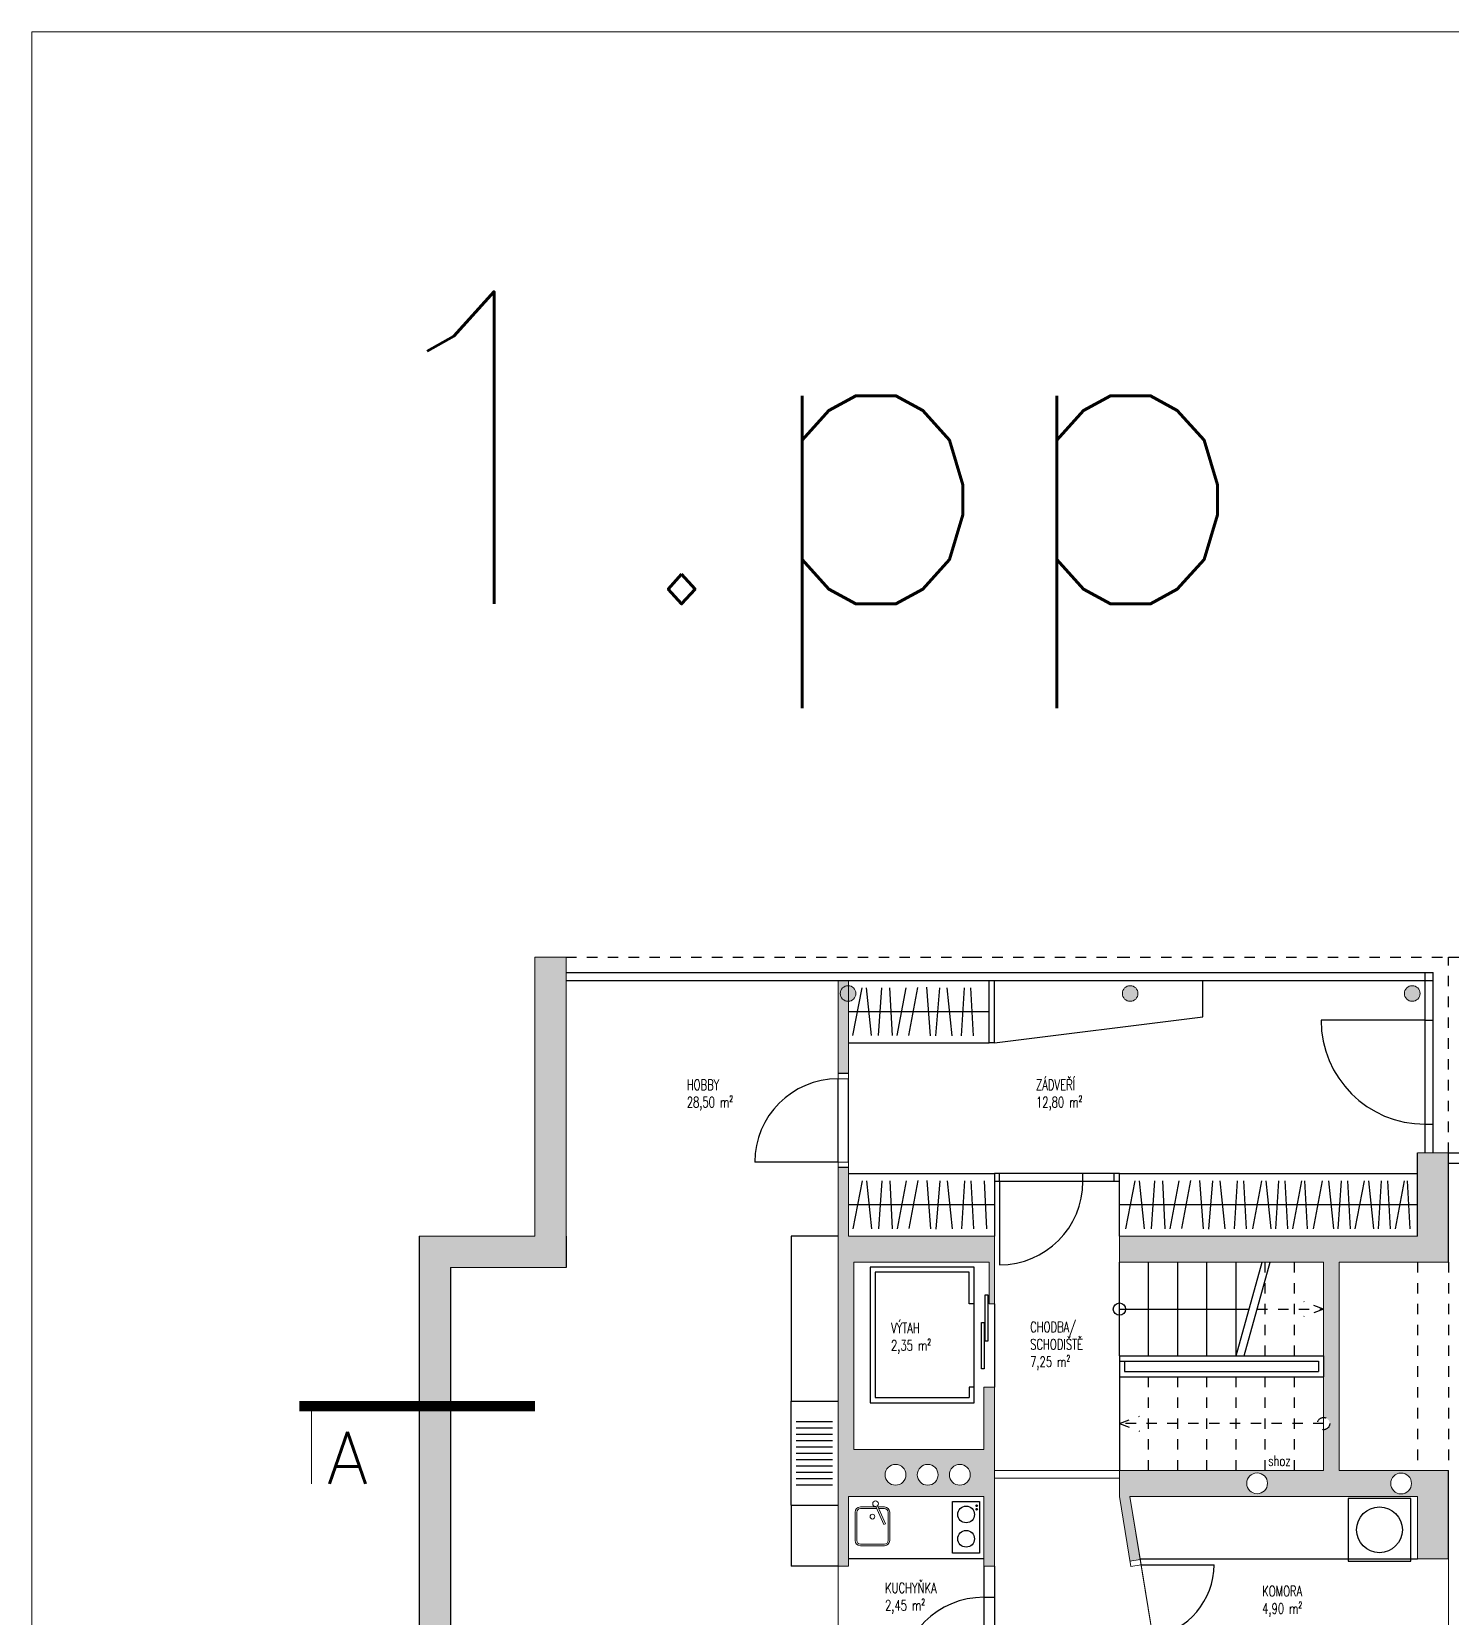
# Model space of a CAD drawing. Header units: metres. Extents: x -442 to 316, y -503 to 125.
# Drawn here: x -36.83 to -23.21, y -7.3 to 7.93 of the extents above; entities that cross this region are included whole.
import ezdxf

# ---------------------------------------------------------------- set-up
doc = ezdxf.new("R2010")
doc.units = ezdxf.units.M
for name, pattern in [('DIVIDE', [1.25, 0.5, -0.25, 0, -0.25, 0, -0.25]), ('ČERCHOVANÁ', [25.4, 12.7, -6.35, 0, -6.35]), ('ČÁRKOVANÁ', [19.05, 12.7, -6.35])]:
    doc.linetypes.add(name, pattern=pattern)
for name, color, linetype in [('aa_nábytek', 133, 'Continuous'), ('nove zdivo akce', 3, 'Continuous'), ('OSA', 7, 'ČERCHOVANÁ'), ('popis', 6, 'Continuous'), ('SRAFA', 251, 'Continuous'), ('ZARIZOVAKY', 251, 'Continuous'), ('ZDIVO', 1, 'Continuous')]:
    doc.layers.add(name, color=color, linetype=linetype)
doc.layers.add('FLOATING-WINDOWS', color=2, linetype='Continuous', plot=False)
doc.styles.add('ROMANS', font='romans.shx', dxfattribs={"width": 0.7})

msp = doc.modelspace()

# ---------------------------------------------------------------- hatches: boundary and pattern name
at = {"layer": 'SRAFA', "linetype": 'Continuous', "lineweight": 0}
for points in [[(-29.321384, -15.315777), (-29.321384, -14.915777), (-32.81234, -14.915777), (-32.81234, -9.815777), (-29.09234, -9.815777), (-29.09234, -10.615777), (-27.59234, -10.615777), (-27.59234, -10.315777), (-27.59234, -7.953189), (-28.14234, -7.953189), (-28.14234, -8.053189), (-27.69234, -8.053189), (-27.69234, -10.315777), (-28.99234, -10.315777), (-28.99234, -8.053189), (-28.94234, -8.053189), (-28.94234, -7.953189), (-29.09234, -7.953189), (-29.09234, -9.665777), (-32.81234, -9.665777), (-32.81234, -3.935777), (-31.70234, -3.935777), (-31.70234, -3.635777), (-31.70234, -0.955777), (-32.00234, -0.955777), (-32.00234, -3.635777), (-33.11234, -3.635777), (-33.11234, -15.315777)], [(-29.09234, -2.075403), (-28.99234, -2.075403), (-28.99234, -1.380703, -0.427296097), (-29.070674, -1.305777, -0.427296097), (-28.99234, -1.230851), (-28.99234, -1.180777), (-29.09234, -1.180777)]]:
    msp.add_hatch(color=256, dxfattribs=at).paths.add_polyline_path(points)
h = msp.add_hatch(color=256, dxfattribs=at)
edge = h.paths.add_edge_path()
edge.add_arc((-28.995674, -1.305777), 0.075, 0, 360)
edge = h.paths.add_edge_path()
edge.add_arc((-26.289007, -1.305777), 0.075, 0, 360)
edge = h.paths.add_edge_path()
edge.add_arc((-23.58234, -1.305777), 0.075, 0, 360)
h = msp.add_hatch(color=256, dxfattribs=at)
h.paths.add_polyline_path([(-23.23234, -5.885777), (-24.28234, -5.885777), (-24.28234, -3.885777), (-23.23234, -3.885777), (-23.23234, -2.935777), (-23.23234, -2.835777), (-23.53234, -2.835777), (-23.53234, -3.635777), (-26.39234, -3.635777), (-26.39234, -3.885777), (-24.43234, -3.885777), (-24.43234, -5.377179, -0.425205222), (-24.373784, -5.437967, -0.403306674), (-24.43234, -5.494374), (-24.43234, -5.885777), (-26.39234, -5.885777), (-26.39234, -6.135777), (-26.29082, -6.757136), (-26.192129, -6.741011), (-26.291014, -6.135777), (-23.53234, -6.135777), (-23.53234, -6.735777), (-23.23234, -6.735777)])
h.paths.add_polyline_path([(-23.588891, -6.014514, -1), (-23.788751, -6.007039, -1)], flags=16)
h.paths.add_polyline_path([(-24.970915, -6.012832, -1), (-25.170775, -6.005358, -1)], flags=16)
h = msp.add_hatch(color=256, dxfattribs=at)
h.paths.add_polyline_path([(-29.09234, -2.975403), (-29.09234, -3.635777), (-29.09234, -6.803189), (-28.99234, -6.803189), (-28.99234, -6.135777), (-27.69234, -6.135777), (-27.69234, -6.803189), (-27.59234, -6.803189), (-27.59234, -5.085777), (-27.69234, -5.085777), (-27.69234, -5.685777), (-28.94234, -5.685777), (-28.94234, -3.885777), (-27.64234, -3.885777), (-27.64234, -4.285777), (-27.59234, -4.285777), (-27.59234, -3.635777), (-28.99234, -3.635777), (-28.99234, -2.975403)])
h.paths.add_polyline_path([(-28.440708, -5.927251, -1), (-28.640708, -5.927251, -1)], flags=16)
h.paths.add_polyline_path([(-28.131696, -5.927251, -1), (-28.331696, -5.927251, -1)], flags=16)
h.paths.add_polyline_path([(-27.823638, -5.927251, -1), (-28.023638, -5.927251, -1)], flags=16)

# ---------------------------------------------------------------- linework, layer by layer
at = {"layer": 'aa_nábytek', "color": 133, "linetype": 'Continuous', "lineweight": 0}
for p, q in [((-28.727542, -6.236304), (-28.878402, -6.236304)), ((-28.652349, -6.404855), (-28.729488, -6.231941)), ((-28.63591, -6.397522), (-28.713349, -6.223937)), ((-28.646402, -6.236304), (-28.707832, -6.236304)), ((-28.928402, -6.286304), (-28.928402, -6.558304)), ((-28.912402, -6.286304), (-28.912402, -6.558304)), ((-28.720404, -6.252304), (-28.878402, -6.252304)), ((-28.646402, -6.252304), (-28.700694, -6.252304)), ((-28.612402, -6.558304), (-28.612402, -6.286304)), ((-28.596402, -6.558304), (-28.596402, -6.286304)), ((-28.652349, -6.404855), (-28.63591, -6.397522)), ((-28.646402, -6.592304), (-28.878402, -6.592304)), ((-28.646402, -6.608304), (-28.878402, -6.608304)), ((-28.646402, -6.608304), (-28.878402, -6.608304))]:
    msp.add_line(p, q, dxfattribs=at)
for centre, radius in [((-28.732328, -6.205086), 0.027156), ((-28.762402, -6.32907), 0.022979)]:
    msp.add_circle(centre, radius, dxfattribs=at)
for centre, radius, start, end in [((-28.878402, -6.286304), 0.05, 90, 180), ((-28.646402, -6.286304), 0.05, 0, 90), ((-28.878402, -6.286304), 0.034, 90, 180), ((-28.646402, -6.286304), 0.034, 0, 90), ((-28.878402, -6.558304), 0.05, 180, 270), ((-28.878402, -6.558304), 0.034, 180, 270), ((-28.646402, -6.558304), 0.05, 270, 0), ((-28.646402, -6.558304), 0.034, 270, 0)]:
    msp.add_arc(centre, radius, start, end, dxfattribs=at)
at = {"layer": 'FLOATING-WINDOWS', "linetype": 'Continuous', "lineweight": 0}
msp.add_lwpolyline([(-36.830295, 7.929393), (92.34374, 7.929393), (92.34374, -29.056503), (-36.830295, -29.056503)], close=True, dxfattribs=at)
at = {"layer": 'FLOATING-WINDOWS', "linetype": 'Continuous', "lineweight": 0, "flags": 128}
for points in [[(-31.70234, -1.180777), (-29.09234, -1.180777), (-29.09234, -2.925403), (-29.09234, -3.635777), (-29.09234, -9.665777), (-32.81234, -9.665777), (-32.81234, -3.935777), (-31.70234, -3.935777)], [(-28.99234, -1.180777), (-28.99234, -3.635777), (-27.59234, -3.635777), (-27.59234, -3.035777), (-26.39234, -3.035777), (-26.39234, -3.635777), (-23.53234, -3.635777), (-23.53234, -2.835777), (-23.45734, -2.835777), (-23.45734, -1.180777)], [(-23.23234, -2.935777), (-23.23234, -3.885777), (-24.28234, -3.885777), (-24.28234, -5.885777), (-23.23234, -5.885777), (-23.23234, -10.315777), (-17.53234, -10.315777), (-17.53234, -2.935777)], [(-27.59234, -3.110777), (-26.39234, -3.110777), (-26.39234, -3.885777), (-24.43234, -3.885777), (-24.43234, -5.885777), (-27.59234, -5.885777)], [(-27.59234, -5.960777), (-26.39234, -5.960777), (-26.39234, -6.135777), (-26.282758, -6.806481), (-26.184066, -6.790357), (-26.071194, -7.481197), (-26.169885, -7.497321), (-26.095404, -7.953189), (-27.59234, -7.953189)], [(-28.99234, -6.135777), (-27.69234, -6.135777), (-27.69234, -6.803189), (-27.69234, -7.953189), (-28.19234, -7.953189), (-28.89234, -7.953189), (-29.09234, -7.953189), (-29.09234, -6.803189), (-28.99234, -6.803189)], [(-26.291014, -6.135777), (-23.53234, -6.135777), (-23.53234, -6.735777), (-23.23234, -6.735777), (-23.23234, -7.535777), (-23.53234, -7.535777), (-23.53234, -7.935777), (-25.996923, -7.935777)]]:
    msp.add_lwpolyline(points, close=True, dxfattribs=at)
at = {"layer": 'nove zdivo akce', "linetype": 'DIVIDE', "ltscale": 0.15}
for p, q in [((-31.70234, -0.955777), (-27.81234, -0.955777)), ((-27.81234, -0.955777), (-26.39234, -0.955777)), ((-26.39234, -0.955777), (-23.23234, -0.955777)), ((-23.23234, -0.955777), (-17.53234, -0.955777)), ((-23.23234, -2.835777), (-23.23234, -0.955777)), ((-24.99234, -4.785777), (-24.99234, -3.885777)), ((-24.71234, -4.785777), (-24.71234, -3.885777)), ((-24.71234, -4.785777), (-24.71234, -3.885777)), ((-23.53234, -3.885777), (-23.53234, -5.885777)), ((-23.23234, -3.885777), (-23.23234, -5.885777)), ((-25.069939, -4.335777), (-24.43234, -4.335777)), ((-24.43234, -4.335777), (-24.623774, -4.264495)), ((-24.43234, -4.335777), (-24.623774, -4.407058)), ((-26.11234, -5.885777), (-26.11234, -4.985777)), ((-25.83234, -5.885777), (-25.83234, -4.985777)), ((-25.55234, -5.885777), (-25.55234, -4.985777)), ((-25.27234, -5.885777), (-25.27234, -4.985777)), ((-24.99234, -5.885777), (-24.99234, -4.985777)), ((-24.71234, -5.885777), (-24.71234, -4.985777)), ((-24.71234, -5.885777), (-24.71234, -4.985777)), ((-26.39234, -5.435777), (-26.200906, -5.364495)), ((-24.43234, -5.435777), (-26.39234, -5.435777)), ((-26.39234, -5.435777), (-26.200906, -5.507058))]:
    msp.add_line(p, q, dxfattribs=at)
at = {"layer": 'nove zdivo akce', "linetype": 'Continuous'}
for p, q in [((-31.70234, -1.105777), (-23.38234, -1.105777)), ((-31.70234, -1.180777), (-23.38234, -1.180777)), ((-23.45734, -2.835777), (-23.45734, -1.105777)), ((-23.38234, -2.835777), (-23.38234, -1.105777)), ((-23.45734, -1.560777), (-24.45734, -1.560777)), ((-23.45734, -1.560777), (-23.38234, -1.560777)), ((-28.99234, -2.075403), (-29.09234, -2.075403)), ((-29.09234, -2.925403), (-29.09234, -2.125403)), ((-28.99234, -2.925403), (-28.99234, -2.125403)), ((-23.45734, -2.560777), (-23.38234, -2.560777)), ((-23.23234, -2.835777), (-17.53234, -2.835777)), ((-29.09234, -2.925403), (-29.89234, -2.925403)), ((-28.99234, -2.975403), (-29.09234, -2.975403)), ((-26.39234, -3.035777), (-27.59234, -3.035777)), ((-27.54234, -3.110777), (-27.54234, -3.035777)), ((-26.74234, -3.110777), (-26.74234, -3.035777)), ((-26.44234, -3.110777), (-26.44234, -3.035777)), ((-23.23234, -2.935777), (-17.53234, -2.935777)), ((-26.39234, -3.110777), (-27.59234, -3.110777)), ((-27.54234, -3.110777), (-27.54234, -3.910777)), ((-28.784602, -3.932629), (-28.784602, -5.235777)), ((-27.784602, -3.932629), (-28.784602, -3.932629)), ((-27.784602, -5.235777), (-27.784602, -3.932629)), ((-26.39234, -4.785777), (-26.39234, -3.885777)), ((-26.11234, -4.785777), (-26.11234, -3.885777)), ((-25.83234, -4.785777), (-25.83234, -3.885777)), ((-25.55234, -4.785777), (-25.55234, -3.885777)), ((-25.27234, -4.785777), (-25.27234, -3.885777)), ((-25.27234, -4.785777), (-25.02318, -3.885777)), ((-25.194519, -4.785777), (-24.945359, -3.885777)), ((-28.734602, -3.982629), (-28.734602, -5.185777)), ((-27.834602, -3.982629), (-28.734602, -3.982629)), ((-27.834602, -4.285777), (-27.834602, -3.982629)), ((-27.784602, -4.285777), (-27.834602, -4.285777)), ((-27.59234, -4.285777), (-27.59234, -5.085777)), ((-26.39234, -4.335777), (-25.14776, -4.335777)), ((-26.39234, -4.785777), (-24.43234, -4.785777)), ((-26.39234, -4.785777), (-26.39234, -4.985777)), ((-26.39234, -4.835777), (-24.48234, -4.835777)), ((-26.34234, -4.835777), (-26.34234, -4.935777)), ((-24.48234, -4.835777), (-24.48234, -4.935777)), ((-24.43234, -4.785777), (-24.43234, -4.985777)), ((-26.39234, -4.985777), (-24.43234, -4.985777)), ((-26.39234, -4.985777), (-26.39234, -5.885777)), ((-26.34234, -4.935777), (-24.48234, -4.935777)), ((-27.784602, -5.085777), (-27.834602, -5.085777)), ((-27.834602, -5.085777), (-27.834602, -5.185777)), ((-28.784602, -5.235777), (-27.784602, -5.235777)), ((-28.734602, -5.185777), (-27.834602, -5.185777)), ((-27.69234, -6.803189), (-27.69234, -7.953189)), ((-27.59234, -6.803189), (-27.59234, -7.953189)), ((-26.184066, -6.790357), (-25.484066, -6.790357)), ((-27.69234, -7.103189), (-27.59234, -7.103189))]:
    msp.add_line(p, q, dxfattribs=at)
for points in [[(-27.654234, -4.643104), (-27.681558, -4.643104), (-27.681558, -4.197815), (-27.654234, -4.197815)], [(-27.689802, -4.911242), (-27.717126, -4.911242), (-27.717126, -4.465953), (-27.689802, -4.465953)]]:
    msp.add_lwpolyline(points, close=True, dxfattribs=at)
msp.add_circle((-26.39234, -4.335777), 0.058597, dxfattribs=at)
at = {"layer": 'nove zdivo akce', "linetype": 'DIVIDE', "ltscale": 0.15}
msp.add_circle((-24.43234, -5.435777), 0.058597, dxfattribs=at)
at = {"layer": 'nove zdivo akce', "linetype": 'Continuous'}
for centre, radius, start, end in [((-23.45734, -1.560777), 1, 180, 270), ((-29.09234, -2.925403), 0.8, 90, 180), ((-27.54234, -3.110777), 0.8, 270, 0), ((-26.184066, -6.790357), 0.7, 279.2792404, 0), ((-27.69234, -7.903189), 0.8, 90, 180)]:
    msp.add_arc(centre, radius, start, end, dxfattribs=at)
at = {"layer": 'OSA', "linetype": 'Continuous'}
for p, q in [((-29.54234, -5.219483), (-29.09234, -5.219483)), ((-29.54234, -6.219483), (-29.54234, -5.219483)), ((-29.493064, -5.41493), (-29.14534, -5.41493)), ((-29.493064, -5.47584), (-29.14534, -5.47584)), ((-29.493064, -5.536751), (-29.14534, -5.536751)), ((-29.493064, -5.597662), (-29.14534, -5.597662)), ((-29.493064, -5.658572), (-29.14534, -5.658572)), ((-29.493064, -5.719483), (-29.14534, -5.719483)), ((-29.493064, -5.780393), (-29.14534, -5.780393)), ((-29.493064, -5.841304), (-29.14534, -5.841304)), ((-29.493064, -5.902215), (-29.14534, -5.902215)), ((-29.493064, -5.963125), (-29.14534, -5.963125)), ((-29.493064, -6.024036), (-29.14534, -6.024036)), ((-29.54234, -6.219483), (-29.09234, -6.219483)), ((-27.69234, -6.735777), (-28.99234, -6.735777))]:
    msp.add_line(p, q, dxfattribs=at)
for points in [[(-27.733816, -6.182782), (-27.733816, -6.681107), (-27.992395, -6.681107), (-27.992395, -6.182782)], [(-23.596347, -6.155436), (-24.196347, -6.155436), (-24.196347, -6.755436), (-23.596347, -6.755436)]]:
    msp.add_lwpolyline(points, close=True, dxfattribs=at)
for centre, radius in [((-27.863105, -6.308202), 0.080001), ((-27.762232, -6.224577), 0.00804), ((-23.896347, -6.455436), 0.219697), ((-27.762232, -6.257712), 0.00804), ((-27.863105, -6.54219), 0.080001)]:
    msp.add_circle(centre, radius, dxfattribs=at)
at = {"layer": 'SRAFA', "linetype": 'Continuous', "lineweight": 0, "flags": 128}
msp.add_lwpolyline([(-23.087724, -2.060777, 0, 0.3, 0), (-22.426283, -2.060777, 0, 0, 0)], format="xyseb", dxfattribs=at)
at = {"layer": 'ZARIZOVAKY', "linetype": 'Continuous'}
for p, q in [((-27.64234, -1.780777), (-27.64234, -1.180777)), ((-27.59234, -1.780777), (-27.59234, -1.180777)), ((-25.59234, -1.530777), (-25.59234, -1.180777)), ((-28.865252, -1.250777), (-28.952884, -1.710599)), ((-28.822044, -1.250051), (-28.774243, -1.710051)), ((-28.703333, -1.710051), (-28.672905, -1.250051)), ((-28.571158, -1.710051), (-28.596075, -1.249855)), ((-28.440515, -1.250051), (-28.528147, -1.709873)), ((-28.328759, -1.247919), (-28.416391, -1.707741)), ((-28.244378, -1.245062), (-28.208481, -1.710777)), ((-28.153456, -1.712228), (-28.115308, -1.250777)), ((-28.047341, -1.250777), (-27.99954, -1.710777)), ((-27.908203, -1.710777), (-27.877775, -1.250777)), ((-27.791937, -1.710777), (-27.816853, -1.250581)), ((-27.64234, -1.480777), (-28.995224, -1.480777)), ((-27.59234, -1.780777), (-25.59234, -1.530777)), ((-28.99234, -1.780777), (-27.64234, -1.780777)), ((-27.59234, -1.780777), (-27.64234, -1.780777)), ((-27.59234, -1.780777), (-27.64234, -1.780777)), ((-28.99234, -3.035777), (-27.59234, -3.035777)), ((-27.59234, -3.035777), (-27.59234, -3.635777)), ((-26.39234, -3.635777), (-26.39234, -3.035777)), ((-26.39234, -3.035777), (-23.53234, -3.035777)), ((-28.862368, -3.105777), (-28.95, -3.565599)), ((-28.81916, -3.105051), (-28.771359, -3.565051)), ((-28.700449, -3.565051), (-28.670021, -3.105051)), ((-28.568274, -3.565051), (-28.593191, -3.104855)), ((-28.437631, -3.105051), (-28.525263, -3.564873)), ((-28.325875, -3.102919), (-28.413507, -3.562741)), ((-28.241494, -3.100062), (-28.205597, -3.565777)), ((-28.150572, -3.567228), (-28.112424, -3.105777)), ((-28.044457, -3.105777), (-27.996656, -3.565777)), ((-27.905319, -3.565777), (-27.874891, -3.105777)), ((-27.789053, -3.565777), (-27.813969, -3.105581)), ((-27.662833, -3.565777), (-27.68775, -3.105581)), ((-26.245588, -3.105777), (-26.33322, -3.565599)), ((-26.20238, -3.105051), (-26.154579, -3.565051)), ((-26.083669, -3.565051), (-26.053241, -3.105051)), ((-25.951494, -3.565051), (-25.976411, -3.104855)), ((-25.820851, -3.105051), (-25.908483, -3.564873)), ((-25.709095, -3.102919), (-25.796727, -3.562741)), ((-25.624713, -3.100062), (-25.588817, -3.565777)), ((-25.533792, -3.567228), (-25.495644, -3.105777)), ((-25.427677, -3.105777), (-25.379876, -3.565777)), ((-25.288539, -3.565777), (-25.258111, -3.105777)), ((-25.172272, -3.565777), (-25.197189, -3.105581)), ((-25.028843, -3.105777), (-25.116475, -3.565599)), ((-24.985635, -3.105051), (-24.937834, -3.565051)), ((-24.891721, -3.565051), (-24.861293, -3.105051)), ((-24.775454, -3.565051), (-24.800371, -3.104855)), ((-24.643822, -3.105051), (-24.731454, -3.564873)), ((-24.586288, -3.565777), (-24.611204, -3.105581)), ((-24.446053, -3.105777), (-24.533685, -3.565599)), ((-24.385912, -3.105051), (-24.338111, -3.565051)), ((-24.291998, -3.565051), (-24.26157, -3.105051)), ((-24.175731, -3.565051), (-24.200648, -3.104855)), ((-24.044099, -3.105051), (-24.131731, -3.564873)), ((-24.000891, -3.104325), (-23.95309, -3.564325)), ((-23.906977, -3.564325), (-23.876549, -3.104325)), ((-23.79071, -3.564325), (-23.815627, -3.104129)), ((-23.659078, -3.104325), (-23.74671, -3.564147)), ((-23.601543, -3.565051), (-23.62646, -3.104855)), ((-27.59234, -3.335777), (-28.99234, -3.335777)), ((-24.43234, -3.335777), (-26.39234, -3.335777)), ((-23.53234, -3.335777), (-24.43234, -3.335777)), ((-29.54234, -3.635777), (-29.54234, -5.219483)), ((-29.09234, -3.635777), (-29.54234, -3.635777)), ((-29.54234, -6.219483), (-29.54234, -6.803189)), ((-29.09234, -6.803189), (-29.54234, -6.803189)), ((-26.192984, -6.735777), (-23.53234, -6.735777))]:
    msp.add_line(p, q, dxfattribs=at)
at = {"layer": 'ZDIVO', "linetype": 'Continuous', "lineweight": 0}
for p, q in [((-32.00234, -0.955777), (-32.00234, -3.635777)), ((-31.70234, -0.955777), (-32.00234, -0.955777)), ((-31.70234, -3.635777), (-31.70234, -0.955777)), ((-29.09234, -2.125403), (-29.09234, -1.180777)), ((-28.99234, -2.125403), (-28.99234, -1.180777)), ((-28.99234, -2.125403), (-29.09234, -2.125403)), ((-28.99234, -2.125403), (-29.09234, -2.125403)), ((-23.23234, -2.835777), (-23.53234, -2.835777)), ((-28.99234, -2.925403), (-29.09234, -2.925403)), ((-29.09234, -2.925403), (-29.09234, -3.635777)), ((-28.99234, -2.925403), (-28.99234, -3.635777)), ((-33.11234, -3.635777), (-32.00234, -3.635777)), ((-29.09234, -3.635777), (-29.09234, -6.803189)), ((-28.99234, -3.635777), (-27.59234, -3.635777)), ((-27.59234, -4.285777), (-27.59234, -3.635777)), ((-26.39234, -3.635777), (-23.53234, -3.635777)), ((-26.39234, -3.885777), (-26.39234, -3.635777)), ((-32.81234, -3.935777), (-31.70234, -3.935777)), ((-27.64234, -3.885777), (-28.94234, -3.885777)), ((-28.94234, -3.885777), (-28.94234, -5.685777)), ((-27.64234, -3.885777), (-27.64234, -4.285777)), ((-26.39234, -3.885777), (-24.43234, -3.885777)), ((-24.43234, -5.885777), (-24.43234, -3.885777)), ((-24.28234, -5.885777), (-24.28234, -3.885777)), ((-24.28234, -3.885777), (-23.23234, -3.885777)), ((-27.64234, -4.285777), (-27.59234, -4.285777)), ((-27.59234, -5.085777), (-27.69234, -5.085777)), ((-27.69234, -5.085777), (-27.69234, -5.685777)), ((-27.59234, -5.085777), (-27.59234, -6.803189)), ((-34.145584, -6.015451), (-34.145584, -5.268539)), ((-27.69234, -5.685777), (-28.94234, -5.685777)), ((-26.39234, -5.885777), (-24.43234, -5.885777)), ((-26.39234, -5.885777), (-26.39234, -6.135777)), ((-24.28234, -5.885777), (-23.23234, -5.885777)), ((-27.69234, -6.135777), (-28.99234, -6.135777)), ((-28.99234, -6.135777), (-28.99234, -6.803189)), ((-27.69234, -6.135777), (-27.69234, -6.803189)), ((-27.59234, -6.135777), (-27.59234, -6.235777)), ((-26.39234, -6.135777), (-26.282758, -6.806481)), ((-26.291014, -6.135777), (-23.53234, -6.135777)), ((-26.291014, -6.135777), (-26.184066, -6.790357)), ((-23.53234, -6.135777), (-23.53234, -6.735777)), ((-28.99234, -6.803189), (-29.09234, -6.803189)), ((-27.59234, -6.803189), (-27.69234, -6.803189)), ((-26.192129, -6.741011), (-26.29082, -6.757136)), ((-26.184066, -6.790357), (-26.282758, -6.806481)), ((-23.53234, -6.735777), (-23.23234, -6.735777))]:
    msp.add_line(p, q, dxfattribs=at)
at = {"layer": 'ZDIVO', "linetype": 'ByBlock'}
for p, q in [((-23.53234, -3.635777), (-23.53234, -2.835777)), ((-23.23234, -3.885777), (-23.23234, -2.835777)), ((-33.11234, -3.635777), (-33.11234, -15.315777)), ((-31.70234, -3.635777), (-31.70234, -3.935777)), ((-32.81234, -3.935777), (-32.81234, -9.665777)), ((-23.23234, -6.735777), (-23.23234, -5.885777))]:
    msp.add_line(p, q, dxfattribs=at)
at = {"layer": 'ZDIVO', "linetype": 'ČÁRKOVANÁ', "lineweight": 0, "ltscale": 0.01, "const_width": 0.1, "flags": 128}
msp.add_lwpolyline([(-34.262934, -5.268539), (-32.000228, -5.268539)], dxfattribs=at)
at = {"layer": 'ZDIVO', "linetype": 'Continuous', "lineweight": 0}
for centre, radius in [((-28.995674, -1.305777), 0.075), ((-26.289007, -1.305777), 0.075), ((-23.58234, -1.305777), 0.075), ((-28.540708, -5.927251), 0.1), ((-28.231696, -5.927251), 0.1), ((-27.923638, -5.927251), 0.1), ((-25.070845, -6.009095), 0.1), ((-23.688821, -6.010777), 0.1)]:
    msp.add_circle(centre, radius, dxfattribs=at)

# ---------------------------------------------------------------- texts
at = {"layer": 'FLOATING-WINDOWS', "linetype": 'ČÁRKOVANÁ', "ltscale": 0.0075, "style": 'ROMANS'}
msp.add_text('1.pp', height=3, dxfattribs=at).set_placement((-33.807702, 2.434443))
at = {"layer": 'popis', "linetype": 'Continuous', "char_height": 0.1, "width": 3.41806532, "attachment_point": 1, "style": 'ROMANS'}
for s, insert in [('ZÁDVEŘÍ\\P12,80 m²', (-27.192105, -2.132834)), ('HOBBY\\P28,50 m²', (-30.543816, -2.132834)), ('VÝTAH\\P2,35 m²', (-28.583692, -4.468209)), ('CHODBA/\\PSCHODIŠTĚ\\P7,25 m²', (-27.248446, -4.458327)), ('shoz', (-24.96472, -5.742516)), ('KUCHYŇKA\\P2,45 m²', (-28.641028, -6.963772)), ('KOMORA\\P4,90 m²', (-25.02213, -6.994234))]:
    msp.add_mtext(s, dxfattribs=dict(at, insert=insert))
at = {"layer": 'ZDIVO', "linetype": 'Continuous', "lineweight": 0, "insert": (-33.992851, -5.515451), "char_height": 0.5, "width": 0.96846127, "attachment_point": 1}
msp.add_mtext('{\\Fromans|c238;A}', dxfattribs=at)

doc.saveas('drawing.dxf')
